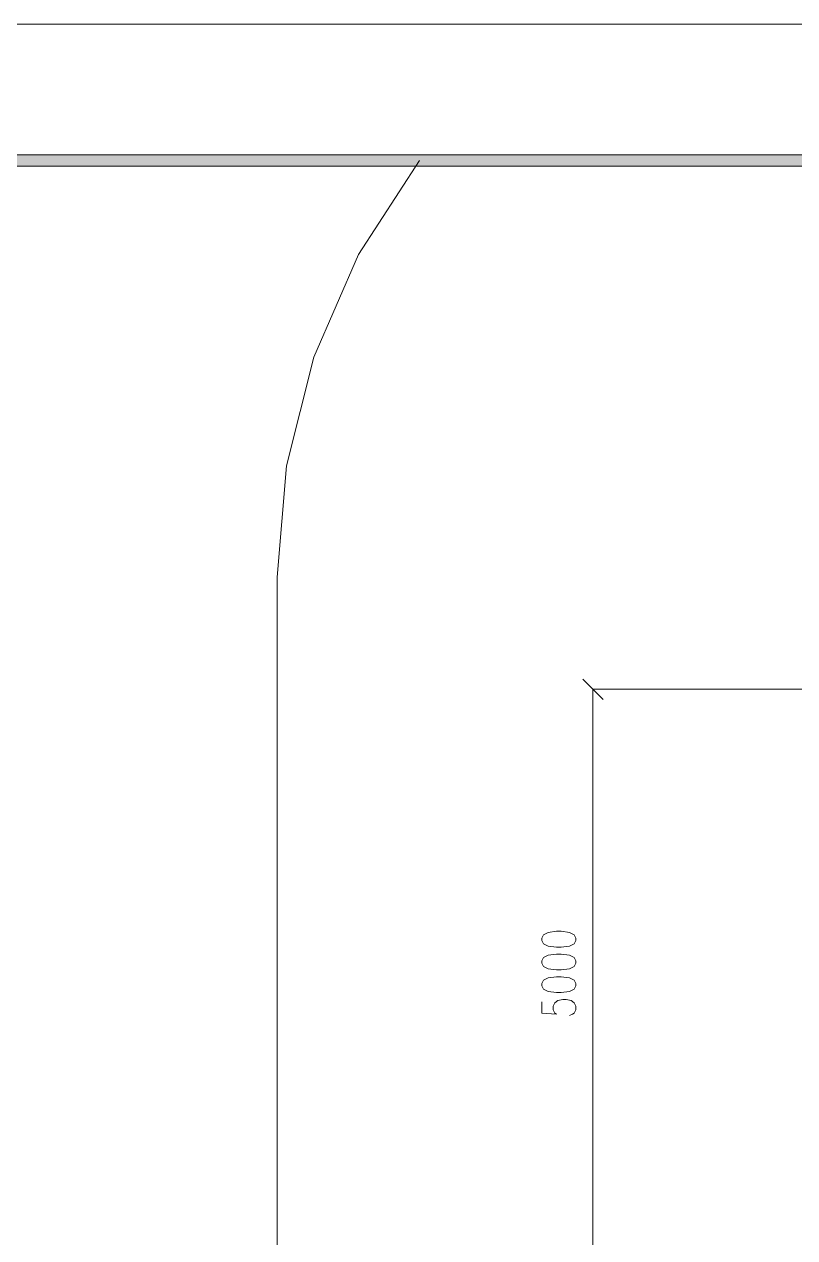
# Model space of a CAD drawing. Header units: millimetres. Extents: x 803 to 707111, y 130 to 2706464.
# Drawn here: x 650813 to 657598, y 2695783 to 2706464 of the extents above; entities that cross this region are included whole.
import ezdxf

# ---------------------------------------------------------------- set-up
doc = ezdxf.new("R2010")
doc.units = ezdxf.units.MM

msp = doc.modelspace()

# ---------------------------------------------------------------- hatches: boundary and pattern name
h = msp.add_hatch(color=0)
h.dxf.hatch_style = 2
h.paths.add_polyline_path([(705961, 2705314), (705861, 2705214), (609249, 2705214), (609149, 2705314)])

# ---------------------------------------------------------------- linework, layer by layer
at = {"color": 0, "lineweight": 0}
for points in [[(707111, 2635190), (707111, 2706464), (606199, 2706464), (606199, 2635190)], [(705961, 2705314), (705861, 2705214), (609249, 2705214), (609149, 2705314)], [(655370, 2698400), (655385, 2698370), (655428, 2698350), (655499, 2698340), (655542, 2698340), (655613, 2698350), (655656, 2698370), (655671, 2698400), (655671, 2698420), (655656, 2698450), (655613, 2698470), (655542, 2698480), (655499, 2698480), (655428, 2698470), (655385, 2698450), (655370, 2698420)], [(655370, 2698200), (655385, 2698170), (655428, 2698150), (655499, 2698140), (655542, 2698140), (655613, 2698150), (655656, 2698170), (655671, 2698200), (655671, 2698220), (655656, 2698250), (655613, 2698270), (655542, 2698280), (655499, 2698280), (655428, 2698270), (655385, 2698250), (655370, 2698220)], [(655370, 2698000), (655385, 2697970), (655428, 2697950), (655499, 2697940), (655542, 2697940), (655613, 2697950), (655656, 2697970), (655671, 2698000), (655671, 2698020), (655656, 2698050), (655613, 2698070), (655542, 2698080), (655499, 2698080), (655428, 2698070), (655385, 2698050), (655370, 2698020)]]:
    msp.add_lwpolyline(points, close=True, dxfattribs=at)
for points in [[(654293, 2705264), (653757, 2704437), (653363, 2703534), (653122, 2702578), (653041, 2701596)], [(653041, 2701596), (653041, 2687097)], [(655911, 2700519), (655731, 2700700)], [(657901, 2700610), (655818, 2700610)], [(655820, 2695610), (655820, 2700610)], [(655370, 2697860), (655370, 2697760), (655499, 2697750), (655485, 2697760), (655470, 2697790), (655470, 2697820), (655485, 2697850), (655513, 2697870), (655556, 2697880), (655585, 2697880), (655628, 2697870), (655656, 2697850), (655671, 2697820), (655671, 2697790), (655656, 2697760), (655642, 2697750), (655613, 2697740)]]:
    msp.add_lwpolyline(points, dxfattribs=at)

doc.saveas('drawing.dxf')
